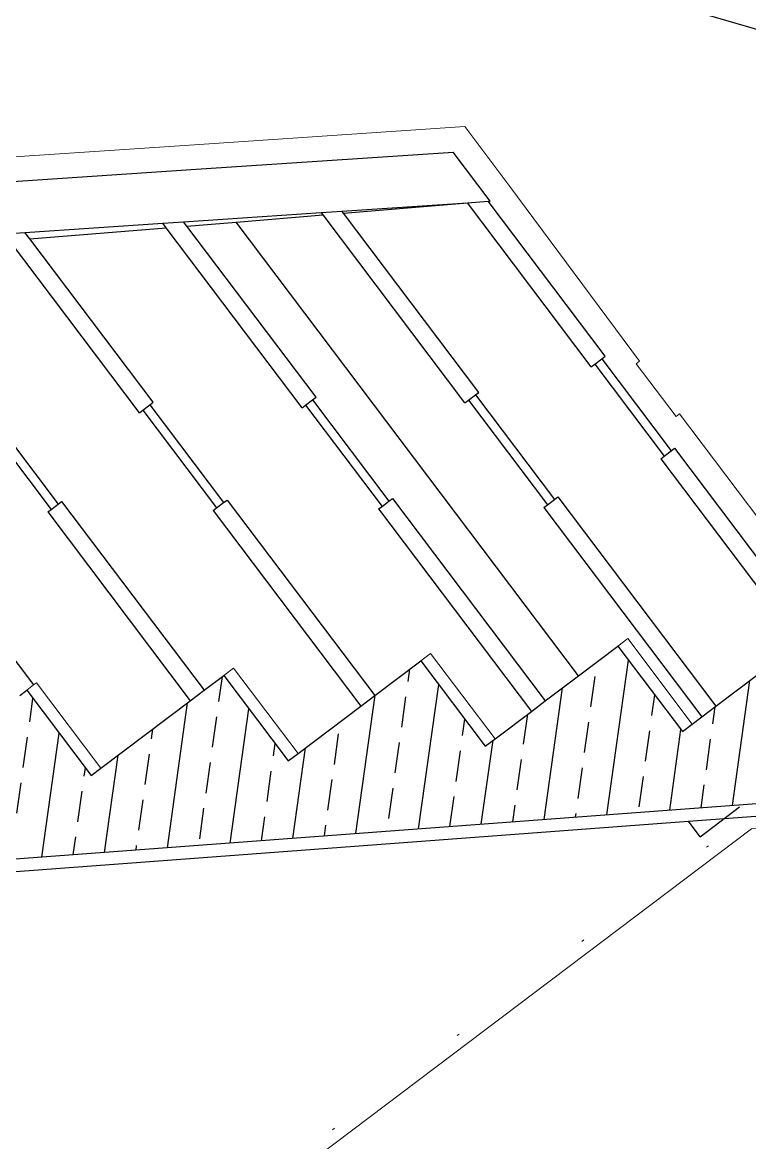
# Model space of a CAD drawing. Header units: millimetres. Extents: x 2232 to 85269, y -3593 to 5869.
# Drawn here: x 3918.21 to 3947.76, y -670.78 to -625.27 of the extents above; entities that cross this region are included whole.
import ezdxf

# ---------------------------------------------------------------- set-up
doc = ezdxf.new("R2010")
doc.units = ezdxf.units.MM
doc.linetypes.add('DOTX2', pattern=[0.5, 0, -0.5])
for name, color, linetype, lineweight in [('iz', 1, 'DOTX2', 20), ('Kiris', 7, 'Continuous', 30), ('sıva iç', 21, 'Continuous', 0), ('ÖLÇÜ İÇ', 7, 'Continuous', 9)]:
    doc.layers.add(name, color=color, linetype=linetype, lineweight=lineweight)
doc.layers.add('Standart', color=7, linetype='Continuous')

# ---------------------------------------------------------------- blocks, each defined once
blk = doc.blocks.new('DFGDFG')
blk.add_polyline3d([(1063620.69, -436678.42, -138060.71), (1064618.24, -436970.1, -138060.71), (1064937.4, -438150.83, -138060.71), (1063811.86, -439339, -138060.71), (1062024.82, -438816.48, -138060.71)])
blk = doc.blocks.new('IDE991Entity4343')
at = {"layer": 'Standart', "linetype": 'Continuous', "lineweight": -3}
h = blk.add_hatch(dxfattribs=at)
h.set_pattern_fill('ANSI33', color=171, scale=40, style=0)
h.set_pattern_definition([(45, (0, 0), (-7.07107, 7.07107), []), (45, (7.071, 0), (-7.07107, 7.07107), [5, -2.5])])
h.paths.add_polyline_path([(936, 171.73), (963, 171.73), (963, 154.34), (990, 154.34), (990, 136.95), (1017, 136.95), (1017, 119.56), (1044, 119.56), (1044, 102.17), (1071, 102.17), (1071, 84.78), (1098, 84.78), (1098, 67.39), (1125, 67.39), (1125, 35), (909, 174.12), (909, 189.12), (936, 189.12)])
blk = doc.blocks.new('IDE991Entity4831')
at = {"layer": 'Standart', "color": 159, "linetype": 'Continuous', "lineweight": -3}
blk.add_lwpolyline([(1090, 52), (1090, 55.16)], dxfattribs=at)
blk = doc.blocks.new('IDE991Entity4832')
at = {"layer": 'Standart', "color": 159, "linetype": 'Continuous', "lineweight": -3}
blk.add_lwpolyline([(1090, 84.78), (1090, 177.18)], dxfattribs=at)
blk = doc.blocks.new('IDE991Entity4850')
at = {"layer": 'Standart', "color": 134, "linetype": 'Continuous', "lineweight": -3}
blk.add_lwpolyline([(1121.9, 104.87), (1121.9, 67.39)], dxfattribs=at)
blk = doc.blocks.new('IDE991Entity4851')
at = {"layer": 'Standart', "color": 134, "linetype": 'Continuous', "lineweight": -3}
blk.add_lwpolyline([(1121.9, 104.87), (1122.61, 104.87)], dxfattribs=at)
blk = doc.blocks.new('IDE991Entity4852')
at = {"layer": 'Standart', "color": 134, "linetype": 'Continuous', "lineweight": -3}
blk.add_lwpolyline([(1122.61, 123.61), (1122.61, 104.87)], dxfattribs=at)
blk = doc.blocks.new('IDE991Entity4853')
at = {"layer": 'Standart', "color": 134, "linetype": 'Continuous', "lineweight": -3}
blk.add_lwpolyline([(1121.9, 123.61), (1121.9, 157.03)], dxfattribs=at)
blk = doc.blocks.new('IDE991Entity4854')
at = {"layer": 'Standart', "color": 134, "linetype": 'Continuous', "lineweight": -3}
blk.add_lwpolyline([(1121.9, 123.61), (1122.61, 123.61)], dxfattribs=at)
blk = doc.blocks.new('IDE991Entity4855')
at = {"layer": 'Standart', "color": 134, "linetype": 'Continuous', "lineweight": -3}
blk.add_lwpolyline([(1124.73, 104.87), (1124.73, 67.39)], dxfattribs=at)
blk = doc.blocks.new('IDE991Entity4856')
at = {"layer": 'Standart', "color": 134, "linetype": 'Continuous', "lineweight": -3}
blk.add_lwpolyline([(1124.03, 123.61), (1124.03, 104.87)], dxfattribs=at)
blk = doc.blocks.new('IDE991Entity4857')
at = {"layer": 'Standart', "color": 134, "linetype": 'Continuous', "lineweight": -3}
blk.add_lwpolyline([(1124.73, 123.61), (1124.73, 155.17)], dxfattribs=at)
blk = doc.blocks.new('IDE991Entity4858')
at = {"layer": 'Standart', "color": 134, "linetype": 'Continuous', "lineweight": -3}
blk.add_lwpolyline([(1101.99, 110), (1101.99, 67.39)], dxfattribs=at)
blk = doc.blocks.new('IDE991Entity4859')
at = {"layer": 'Standart', "color": 134, "linetype": 'Continuous', "lineweight": -3}
blk.add_lwpolyline([(1101.99, 110), (1102.69, 110)], dxfattribs=at)
blk = doc.blocks.new('IDE991Entity4860')
at = {"layer": 'Standart', "color": 134, "linetype": 'Continuous', "lineweight": -3}
blk.add_lwpolyline([(1102.69, 131.3), (1102.69, 110)], dxfattribs=at)
blk = doc.blocks.new('IDE991Entity4861')
at = {"layer": 'Standart', "color": 134, "linetype": 'Continuous', "lineweight": -3}
blk.add_lwpolyline([(1101.99, 131.3), (1101.99, 169.58)], dxfattribs=at)
blk = doc.blocks.new('IDE991Entity4862')
at = {"layer": 'Standart', "color": 134, "linetype": 'Continuous', "lineweight": -3}
blk.add_lwpolyline([(1101.99, 131.3), (1102.69, 131.3)], dxfattribs=at)
blk = doc.blocks.new('IDE991Entity4863')
at = {"layer": 'Standart', "color": 134, "linetype": 'Continuous', "lineweight": -3}
blk.add_lwpolyline([(1104.81, 110), (1104.81, 67.39)], dxfattribs=at)
blk = doc.blocks.new('IDE991Entity4864')
at = {"layer": 'Standart', "color": 134, "linetype": 'Continuous', "lineweight": -3}
blk.add_lwpolyline([(1104.11, 131.3), (1104.11, 110)], dxfattribs=at)
blk = doc.blocks.new('IDE991Entity4865')
at = {"layer": 'Standart', "color": 134, "linetype": 'Continuous', "lineweight": -3}
blk.add_lwpolyline([(1104.81, 131.3), (1104.81, 167.79)], dxfattribs=at)
blk = doc.blocks.new('IDE991Entity4866')
at = {"layer": 'Standart', "color": 134, "linetype": 'Continuous', "lineweight": -3}
blk.add_lwpolyline([(1080.39, 126), (1080.39, 84.78)], dxfattribs=at)
blk = doc.blocks.new('IDE991Entity4867')
at = {"layer": 'Standart', "color": 134, "linetype": 'Continuous', "lineweight": -3}
blk.add_lwpolyline([(1080.39, 126), (1081.09, 126)], dxfattribs=at)
blk = doc.blocks.new('IDE991Entity4868')
at = {"layer": 'Standart', "color": 134, "linetype": 'Continuous', "lineweight": -3}
blk.add_lwpolyline([(1081.09, 146.61), (1081.09, 126)], dxfattribs=at)
blk = doc.blocks.new('IDE991Entity4869')
at = {"layer": 'Standart', "color": 134, "linetype": 'Continuous', "lineweight": -3}
blk.add_lwpolyline([(1080.39, 146.61), (1080.39, 183.27)], dxfattribs=at)
blk = doc.blocks.new('IDE991Entity4870')
at = {"layer": 'Standart', "color": 134, "linetype": 'Continuous', "lineweight": -3}
blk.add_lwpolyline([(1080.39, 146.61), (1081.09, 146.61)], dxfattribs=at)
blk = doc.blocks.new('IDE991Entity4871')
at = {"layer": 'Standart', "color": 134, "linetype": 'Continuous', "lineweight": -3}
blk.add_lwpolyline([(1083.21, 126), (1083.21, 84.78)], dxfattribs=at)
blk = doc.blocks.new('IDE991Entity4872')
at = {"layer": 'Standart', "color": 134, "linetype": 'Continuous', "lineweight": -3}
blk.add_lwpolyline([(1082.51, 146.61), (1082.51, 126)], dxfattribs=at)
blk = doc.blocks.new('IDE991Entity4873')
at = {"layer": 'Standart', "color": 134, "linetype": 'Continuous', "lineweight": -3}
blk.add_lwpolyline([(1083.21, 146.61), (1083.21, 181.48)], dxfattribs=at)
blk = doc.blocks.new('IDE991Entity4874')
at = {"layer": 'Standart', "color": 134, "linetype": 'Continuous', "lineweight": -3}
blk.add_lwpolyline([(1058.79, 142), (1058.79, 102.17)], dxfattribs=at)
blk = doc.blocks.new('IDE991Entity4875')
at = {"layer": 'Standart', "color": 134, "linetype": 'Continuous', "lineweight": -3}
blk.add_lwpolyline([(1058.79, 142), (1059.49, 142)], dxfattribs=at)
blk = doc.blocks.new('IDE991Entity4876')
at = {"layer": 'Standart', "color": 134, "linetype": 'Continuous', "lineweight": -3}
blk.add_lwpolyline([(1059.49, 161.91), (1059.49, 142)], dxfattribs=at)
blk = doc.blocks.new('IDE991Entity4877')
at = {"layer": 'Standart', "color": 134, "linetype": 'Continuous', "lineweight": -3}
blk.add_lwpolyline([(1058.79, 161.91), (1058.79, 196.96)], dxfattribs=at)
blk = doc.blocks.new('IDE991Entity4878')
at = {"layer": 'Standart', "color": 134, "linetype": 'Continuous', "lineweight": -3}
blk.add_lwpolyline([(1058.79, 161.91), (1059.49, 161.91)], dxfattribs=at)
blk = doc.blocks.new('IDE991Entity4879')
at = {"layer": 'Standart', "color": 134, "linetype": 'Continuous', "lineweight": -3}
blk.add_lwpolyline([(1061.61, 142), (1061.61, 102.17)], dxfattribs=at)
blk = doc.blocks.new('IDE991Entity4880')
at = {"layer": 'Standart', "color": 134, "linetype": 'Continuous', "lineweight": -3}
blk.add_lwpolyline([(1060.91, 161.91), (1060.91, 142)], dxfattribs=at)
blk = doc.blocks.new('IDE991Entity4881')
at = {"layer": 'Standart', "color": 134, "linetype": 'Continuous', "lineweight": -3}
blk.add_lwpolyline([(1061.61, 161.91), (1061.61, 195.17)], dxfattribs=at)
blk = doc.blocks.new('IDE991Entity4882')
at = {"layer": 'Standart', "color": 134, "linetype": 'Continuous', "lineweight": -3}
blk.add_lwpolyline([(1037.19, 158), (1037.19, 119.56)], dxfattribs=at)
blk = doc.blocks.new('IDE991Entity4883')
at = {"layer": 'Standart', "color": 134, "linetype": 'Continuous', "lineweight": -3}
blk.add_lwpolyline([(1037.19, 158), (1037.89, 158)], dxfattribs=at)
blk = doc.blocks.new('IDE991Entity4884')
at = {"layer": 'Standart', "color": 134, "linetype": 'Continuous', "lineweight": -3}
blk.add_lwpolyline([(1037.89, 177.21), (1037.89, 158)], dxfattribs=at)
blk = doc.blocks.new('IDE991Entity4887')
at = {"layer": 'Standart', "color": 134, "linetype": 'Continuous', "lineweight": -3}
blk.add_lwpolyline([(1040.01, 158), (1040.01, 119.56)], dxfattribs=at)
blk = doc.blocks.new('IDE991Entity4888')
at = {"layer": 'Standart', "color": 134, "linetype": 'Continuous', "lineweight": -3}
blk.add_lwpolyline([(1039.31, 177.21), (1039.31, 158)], dxfattribs=at)
blk = doc.blocks.new('IDE991Entity4895')
at = {"layer": 'Standart', "color": 134, "linetype": 'Continuous', "lineweight": -3}
blk.add_lwpolyline([(1018.41, 173.99), (1018.41, 136.95)], dxfattribs=at)
blk = doc.blocks.new('IDE991Entity4948')
at = {"layer": 'Standart', "color": 134, "linetype": 'Continuous', "lineweight": -3}
blk.add_lwpolyline([(1061.61, 195.17), (1080.39, 183.27)], dxfattribs=at)
blk = doc.blocks.new('IDE991Entity4949')
at = {"layer": 'Standart', "color": 134, "linetype": 'Continuous', "lineweight": -3}
blk.add_lwpolyline([(1083.21, 181.48), (1090, 177.18)], dxfattribs=at)
blk = doc.blocks.new('IDE991Entity4950')
at = {"layer": 'Standart', "color": 134, "linetype": 'Continuous', "lineweight": -3}
blk.add_lwpolyline([(1104.81, 167.79), (1121.9, 157.03)], dxfattribs=at)
blk = doc.blocks.new('IDE991Entity4951')
at = {"layer": 'Standart', "color": 134, "linetype": 'Continuous', "lineweight": -3}
blk.add_lwpolyline([(1125, 155), (1125, 165)], dxfattribs=at)
blk = doc.blocks.new('IDE991Entity5464')
at = {"layer": 'Standart', "color": 159, "linetype": 'Continuous', "lineweight": -3}
blk.add_lwpolyline([(1017, 136.95), (1017, 119.56)], dxfattribs=at)
blk = doc.blocks.new('IDE991Entity5467')
at = {"layer": 'Standart', "color": 159, "linetype": 'Continuous', "lineweight": -3}
blk.add_lwpolyline([(1044, 119.56), (1044, 102.17)], dxfattribs=at)
blk = doc.blocks.new('IDE991Entity5468')
at = {"layer": 'Standart', "color": 159, "linetype": 'Continuous', "lineweight": -3}
blk.add_lwpolyline([(1017, 119.56), (1019, 119.56)], dxfattribs=at)
blk = doc.blocks.new('IDE991Entity5469')
at = {"layer": 'Standart', "color": 159, "linetype": 'Continuous', "lineweight": -3}
blk.add_lwpolyline([(1019, 119.56), (1037.19, 119.56)], dxfattribs=at)
blk = doc.blocks.new('IDE991Entity5470')
at = {"layer": 'Standart', "color": 159, "linetype": 'Continuous', "lineweight": -3}
blk.add_lwpolyline([(1071, 102.17), (1071, 84.78)], dxfattribs=at)
blk = doc.blocks.new('IDE991Entity5471')
at = {"layer": 'Standart', "color": 159, "linetype": 'Continuous', "lineweight": -3}
blk.add_lwpolyline([(1044, 102.17), (1046, 102.17)], dxfattribs=at)
blk = doc.blocks.new('IDE991Entity5472')
at = {"layer": 'Standart', "color": 159, "linetype": 'Continuous', "lineweight": -3}
blk.add_lwpolyline([(1046, 102.17), (1058.79, 102.17)], dxfattribs=at)
blk = doc.blocks.new('IDE991Entity5473')
at = {"layer": 'Standart', "color": 159, "linetype": 'Continuous', "lineweight": -3}
blk.add_lwpolyline([(1098, 84.78), (1098, 67.39)], dxfattribs=at)
blk = doc.blocks.new('IDE991Entity5474')
at = {"layer": 'Standart', "color": 159, "linetype": 'Continuous', "lineweight": -3}
blk.add_lwpolyline([(1071, 84.78), (1073, 84.78)], dxfattribs=at)
blk = doc.blocks.new('IDE991Entity5475')
at = {"layer": 'Standart', "color": 159, "linetype": 'Continuous', "lineweight": -3}
blk.add_lwpolyline([(1073, 84.78), (1080.39, 84.78)], dxfattribs=at)
blk = doc.blocks.new('IDE991Entity5477')
at = {"layer": 'Standart', "color": 159, "linetype": 'Continuous', "lineweight": -3}
blk.add_lwpolyline([(1098, 67.39), (1100, 67.39)], dxfattribs=at)
blk = doc.blocks.new('IDE991Entity5478')
at = {"layer": 'Standart', "color": 159, "linetype": 'Continuous', "lineweight": -3}
blk.add_lwpolyline([(1100, 67.39), (1101.99, 67.39)], dxfattribs=at)
blk = doc.blocks.new('IDE991Entity5480')
at = {"layer": 'Standart', "color": 159, "linetype": 'Continuous', "lineweight": -3}
blk.add_lwpolyline([(1125, 35), (909, 174.12)], dxfattribs=at)
blk = doc.blocks.new('IDE991Entity5684')
at = {"layer": 'Standart', "color": 163, "linetype": 'Continuous', "lineweight": 5}
blk.add_lwpolyline([(1098, 84.78), (1100, 84.78)], dxfattribs=at)
blk = doc.blocks.new('IDE991Entity5685')
at = {"layer": 'Standart', "color": 163, "linetype": 'Continuous', "lineweight": 5}
blk.add_lwpolyline([(1100, 84.78), (1100, 67.39)], dxfattribs=at)
blk = doc.blocks.new('IDE991Entity5686')
at = {"layer": 'Standart', "color": 163, "linetype": 'Continuous', "lineweight": 5}
blk.add_lwpolyline([(1071, 102.17), (1073, 102.17)], dxfattribs=at)
blk = doc.blocks.new('IDE991Entity5687')
at = {"layer": 'Standart', "color": 163, "linetype": 'Continuous', "lineweight": 5}
blk.add_lwpolyline([(1073, 102.17), (1073, 84.78)], dxfattribs=at)
blk = doc.blocks.new('IDE991Entity5688')
at = {"layer": 'Standart', "color": 163, "linetype": 'Continuous', "lineweight": 5}
blk.add_lwpolyline([(1044, 119.56), (1046, 119.56)], dxfattribs=at)
blk = doc.blocks.new('IDE991Entity5689')
at = {"layer": 'Standart', "color": 163, "linetype": 'Continuous', "lineweight": 5}
blk.add_lwpolyline([(1046, 119.56), (1046, 102.17)], dxfattribs=at)
blk = doc.blocks.new('IDE991Entity5690')
at = {"layer": 'Standart', "color": 163, "linetype": 'Continuous', "lineweight": 5}
blk.add_lwpolyline([(1017, 136.95), (1018.41, 136.95)], dxfattribs=at)
blk = doc.blocks.new('IDE991Entity5691')
at = {"layer": 'Standart', "color": 163, "linetype": 'Continuous', "lineweight": 5}
blk.add_lwpolyline([(1019, 136.95), (1019, 119.56)], dxfattribs=at)
blk = doc.blocks.new('IDE991Entity5885')
at = {"layer": 'Standart', "color": 11, "linetype": 'Continuous', "lineweight": -3}
blk.add_lwpolyline([(909, 171.74), (1015, 103.47)], dxfattribs=at)
blk = doc.blocks.new('IDE991Entity6235')
at = {"layer": 'Standart', "color": 134, "linetype": 'Continuous', "lineweight": -3}
blk.add_lwpolyline([(1122.61, 104.87), (1124.03, 104.87)], dxfattribs=at)
blk = doc.blocks.new('IDE991Entity6236')
at = {"layer": 'Standart', "color": 134, "linetype": 'Continuous', "lineweight": -3}
blk.add_lwpolyline([(1124.03, 104.87), (1124.73, 104.87)], dxfattribs=at)
blk = doc.blocks.new('IDE991Entity6237')
at = {"layer": 'Standart', "color": 134, "linetype": 'Continuous', "lineweight": -3}
blk.add_lwpolyline([(1122.61, 123.61), (1124.03, 123.61)], dxfattribs=at)
blk = doc.blocks.new('IDE991Entity6238')
at = {"layer": 'Standart', "color": 134, "linetype": 'Continuous', "lineweight": -3}
blk.add_lwpolyline([(1124.03, 123.61), (1124.73, 123.61)], dxfattribs=at)
blk = doc.blocks.new('IDE991Entity6239')
at = {"layer": 'Standart', "color": 134, "linetype": 'Continuous', "lineweight": -3}
blk.add_lwpolyline([(1102.69, 110), (1104.11, 110)], dxfattribs=at)
blk = doc.blocks.new('IDE991Entity6240')
at = {"layer": 'Standart', "color": 134, "linetype": 'Continuous', "lineweight": -3}
blk.add_lwpolyline([(1104.11, 110), (1104.81, 110)], dxfattribs=at)
blk = doc.blocks.new('IDE991Entity6241')
at = {"layer": 'Standart', "color": 134, "linetype": 'Continuous', "lineweight": -3}
blk.add_lwpolyline([(1101.99, 169.58), (1101.99, 170.07)], dxfattribs=at)
blk = doc.blocks.new('IDE991Entity6242')
at = {"layer": 'Standart', "color": 134, "linetype": 'Continuous', "lineweight": -3}
blk.add_lwpolyline([(1102.69, 131.3), (1104.11, 131.3)], dxfattribs=at)
blk = doc.blocks.new('IDE991Entity6243')
at = {"layer": 'Standart', "color": 134, "linetype": 'Continuous', "lineweight": -3}
blk.add_lwpolyline([(1104.11, 131.3), (1104.81, 131.3)], dxfattribs=at)
blk = doc.blocks.new('IDE991Entity6244')
at = {"layer": 'Standart', "color": 134, "linetype": 'Continuous', "lineweight": -3}
blk.add_lwpolyline([(1104.81, 167.79), (1104.81, 168.22)], dxfattribs=at)
blk = doc.blocks.new('IDE991Entity6245')
at = {"layer": 'Standart', "color": 134, "linetype": 'Continuous', "lineweight": -3}
blk.add_lwpolyline([(1081.09, 126), (1082.51, 126)], dxfattribs=at)
blk = doc.blocks.new('IDE991Entity6246')
at = {"layer": 'Standart', "color": 134, "linetype": 'Continuous', "lineweight": -3}
blk.add_lwpolyline([(1082.51, 126), (1083.21, 126)], dxfattribs=at)
blk = doc.blocks.new('IDE991Entity6247')
at = {"layer": 'Standart', "color": 134, "linetype": 'Continuous', "lineweight": -3}
blk.add_lwpolyline([(1080.39, 183.27), (1080.39, 184.21)], dxfattribs=at)
blk = doc.blocks.new('IDE991Entity6248')
at = {"layer": 'Standart', "color": 134, "linetype": 'Continuous', "lineweight": -3}
blk.add_lwpolyline([(1081.09, 146.61), (1082.51, 146.61)], dxfattribs=at)
blk = doc.blocks.new('IDE991Entity6249')
at = {"layer": 'Standart', "color": 134, "linetype": 'Continuous', "lineweight": -3}
blk.add_lwpolyline([(1082.51, 146.61), (1083.21, 146.61)], dxfattribs=at)
blk = doc.blocks.new('IDE991Entity6250')
at = {"layer": 'Standart', "color": 134, "linetype": 'Continuous', "lineweight": -3}
blk.add_lwpolyline([(1083.21, 181.48), (1083.21, 182.36)], dxfattribs=at)
blk = doc.blocks.new('IDE991Entity6251')
at = {"layer": 'Standart', "color": 134, "linetype": 'Continuous', "lineweight": -3}
blk.add_lwpolyline([(1059.49, 142), (1060.91, 142)], dxfattribs=at)
blk = doc.blocks.new('IDE991Entity6252')
at = {"layer": 'Standart', "color": 134, "linetype": 'Continuous', "lineweight": -3}
blk.add_lwpolyline([(1060.91, 142), (1061.61, 142)], dxfattribs=at)
blk = doc.blocks.new('IDE991Entity6254')
at = {"layer": 'Standart', "color": 134, "linetype": 'Continuous', "lineweight": -3}
blk.add_lwpolyline([(1059.49, 161.91), (1060.91, 161.91)], dxfattribs=at)
blk = doc.blocks.new('IDE991Entity6255')
at = {"layer": 'Standart', "color": 134, "linetype": 'Continuous', "lineweight": -3}
blk.add_lwpolyline([(1060.91, 161.91), (1061.61, 161.91)], dxfattribs=at)
blk = doc.blocks.new('IDE991Entity6256')
at = {"layer": 'Standart', "color": 134, "linetype": 'Continuous', "lineweight": -3}
blk.add_lwpolyline([(1061.61, 195.17), (1061.61, 196.5)], dxfattribs=at)
blk = doc.blocks.new('IDE991Entity6257')
at = {"layer": 'Standart', "color": 134, "linetype": 'Continuous', "lineweight": -3}
blk.add_lwpolyline([(1037.89, 158), (1039.31, 158)], dxfattribs=at)
blk = doc.blocks.new('IDE991Entity6258')
at = {"layer": 'Standart', "color": 134, "linetype": 'Continuous', "lineweight": -3}
blk.add_lwpolyline([(1039.31, 158), (1040.01, 158)], dxfattribs=at)
blk = doc.blocks.new('IDE991Entity6312')
at = {"layer": 'Standart', "color": 134, "linetype": 'Continuous', "lineweight": -3}
blk.add_lwpolyline([(1058.79, 198.36), (1061.61, 196.5)], dxfattribs=at)
blk = doc.blocks.new('IDE991Entity6313')
at = {"layer": 'Standart', "color": 134, "linetype": 'Continuous', "lineweight": -3}
blk.add_lwpolyline([(1061.61, 196.5), (1080.39, 184.21)], dxfattribs=at)
blk = doc.blocks.new('IDE991Entity6314')
at = {"layer": 'Standart', "color": 134, "linetype": 'Continuous', "lineweight": -3}
blk.add_lwpolyline([(1080.39, 184.21), (1083.21, 182.36)], dxfattribs=at)
blk = doc.blocks.new('IDE991Entity6315')
at = {"layer": 'Standart', "color": 134, "linetype": 'Continuous', "lineweight": -3}
blk.add_lwpolyline([(1083.21, 182.36), (1101.99, 170.07)], dxfattribs=at)
blk = doc.blocks.new('IDE991Entity6316')
at = {"layer": 'Standart', "color": 134, "linetype": 'Continuous', "lineweight": -3}
blk.add_lwpolyline([(1101.99, 170.07), (1104.81, 168.22)], dxfattribs=at)
blk = doc.blocks.new('IDE991Entity6317')
at = {"layer": 'Standart', "color": 134, "linetype": 'Continuous', "lineweight": -3}
blk.add_lwpolyline([(1104.81, 168.22), (1121.9, 157.03)], dxfattribs=at)
blk = doc.blocks.new('IDE991Entity6318')
at = {"layer": 'Standart', "color": 134, "linetype": 'Continuous', "lineweight": -3}
blk.add_lwpolyline([(1121.9, 157.03), (1124.73, 155.17)], dxfattribs=at)
blk = doc.blocks.new('IDE991Entity6319')
at = {"layer": 'Standart', "color": 134, "linetype": 'Continuous', "lineweight": -3}
blk.add_lwpolyline([(1124.73, 155.17), (1125, 155)], dxfattribs=at)
blk = doc.blocks.new('IDE991Entity6320')
at = {"layer": 'Standart', "color": 134, "linetype": 'Continuous', "lineweight": -3}
blk.add_lwpolyline([(1015, 237.03), (1090, 187.92)], dxfattribs=at)
blk = doc.blocks.new('IDE991Entity6321')
at = {"layer": 'Standart', "color": 134, "linetype": 'Continuous', "lineweight": -3}
blk.add_lwpolyline([(1090, 187.92), (1125, 165)], dxfattribs=at)
blk = doc.blocks.new('IDE991Entity6323')
at = {"layer": 'Standart', "color": 134, "linetype": 'Continuous', "lineweight": -3}
blk.add_lwpolyline([(1090, 177.18), (1101.99, 169.58)], dxfattribs=at)
blk = doc.blocks.new('IDE991Entity6357')
at = {"layer": 'Standart', "color": 159, "linetype": 'Continuous', "lineweight": -3}
blk.add_lwpolyline([(1090, 52), (1098.02, 52)], dxfattribs=at)
blk = doc.blocks.new('IDE991Entity6631')
at = {"layer": 'Standart', "color": 159, "linetype": 'Continuous', "lineweight": -3}
blk.add_lwpolyline([(1015.59, 136.95), (1017, 136.95)], dxfattribs=at)
blk = doc.blocks.new('IDE991Entity6632')
at = {"layer": 'Standart', "color": 159, "linetype": 'Continuous', "lineweight": -3}
blk.add_lwpolyline([(1037.19, 119.56), (1040.01, 119.56)], dxfattribs=at)
blk = doc.blocks.new('IDE991Entity6633')
at = {"layer": 'Standart', "color": 159, "linetype": 'Continuous', "lineweight": -3}
blk.add_lwpolyline([(1040.01, 119.56), (1044, 119.56)], dxfattribs=at)
blk = doc.blocks.new('IDE991Entity6634')
at = {"layer": 'Standart', "color": 159, "linetype": 'Continuous', "lineweight": -3}
blk.add_lwpolyline([(1058.79, 102.17), (1061.61, 102.17)], dxfattribs=at)
blk = doc.blocks.new('IDE991Entity6635')
at = {"layer": 'Standart', "color": 159, "linetype": 'Continuous', "lineweight": -3}
blk.add_lwpolyline([(1061.61, 102.17), (1071, 102.17)], dxfattribs=at)
blk = doc.blocks.new('IDE991Entity6636')
at = {"layer": 'Standart', "color": 159, "linetype": 'Continuous', "lineweight": -3}
blk.add_lwpolyline([(1080.39, 84.78), (1083.21, 84.78)], dxfattribs=at)
blk = doc.blocks.new('IDE991Entity6637')
at = {"layer": 'Standart', "color": 159, "linetype": 'Continuous', "lineweight": -3}
blk.add_lwpolyline([(1083.21, 84.78), (1090, 84.78)], dxfattribs=at)
blk = doc.blocks.new('IDE991Entity6638')
at = {"layer": 'Standart', "color": 159, "linetype": 'Continuous', "lineweight": -3}
blk.add_lwpolyline([(1090, 84.78), (1098, 84.78)], dxfattribs=at)
blk = doc.blocks.new('IDE991Entity6639')
at = {"layer": 'Standart', "color": 159, "linetype": 'Continuous', "lineweight": -3}
blk.add_lwpolyline([(1101.99, 67.39), (1104.81, 67.39)], dxfattribs=at)
blk = doc.blocks.new('IDE991Entity6640')
at = {"layer": 'Standart', "color": 159, "linetype": 'Continuous', "lineweight": -3}
blk.add_lwpolyline([(1104.81, 67.39), (1121.9, 67.39)], dxfattribs=at)
blk = doc.blocks.new('IDE991Entity6730')
at = {"layer": 'Standart', "color": 163, "linetype": 'Continuous', "lineweight": 5}
blk.add_lwpolyline([(1018.41, 136.95), (1019, 136.95)], dxfattribs=at)
blk = doc.blocks.new('IDE991Entity6756')
at = {"layer": 'Standart', "color": 11, "linetype": 'Continuous', "lineweight": -3}
blk.add_lwpolyline([(1015, 103.47), (1090, 55.16)], dxfattribs=at)
blk = doc.blocks.new('IDE991Entity6757')
at = {"layer": 'Standart', "color": 11, "linetype": 'Continuous', "lineweight": -3}
blk.add_lwpolyline([(1090, 55.16), (1125, 32.62)], dxfattribs=at)
blk = doc.blocks.new('TRRTYT')
at = {"layer": 'Standart'}
for name in ['IDE991Entity6320', 'IDE991Entity6312', 'IDE991Entity4877', 'IDE991Entity6256', 'IDE991Entity6313', 'IDE991Entity4881', 'IDE991Entity4948', 'IDE991Entity4343', 'IDE991Entity6321', 'IDE991Entity6247', 'IDE991Entity6314', 'IDE991Entity4869', 'IDE991Entity6250', 'IDE991Entity6315', 'IDE991Entity4873', 'IDE991Entity4949', 'IDE991Entity4884', 'IDE991Entity4888', 'IDE991Entity4832', 'IDE991Entity6323', 'IDE991Entity5480', 'IDE991Entity4895', 'IDE991Entity5885', 'IDE991Entity6241', 'IDE991Entity6316', 'IDE991Entity4861', 'IDE991Entity6244', 'IDE991Entity6317', 'IDE991Entity4865', 'IDE991Entity4950', 'IDE991Entity4951', 'IDE991Entity4878', 'IDE991Entity4876', 'IDE991Entity6254', 'IDE991Entity4880', 'IDE991Entity6255', 'IDE991Entity4882', 'IDE991Entity4883', 'IDE991Entity6257', 'IDE991Entity6258', 'IDE991Entity4887', 'IDE991Entity4853', 'IDE991Entity6318', 'IDE991Entity4857', 'IDE991Entity6319', 'IDE991Entity4870', 'IDE991Entity4868', 'IDE991Entity6248', 'IDE991Entity4872', 'IDE991Entity6249', 'IDE991Entity4874', 'IDE991Entity4875', 'IDE991Entity6251', 'IDE991Entity6252', 'IDE991Entity4879', 'IDE991Entity6631', 'IDE991Entity5464', 'IDE991Entity5690', 'IDE991Entity6730', 'IDE991Entity5691', 'IDE991Entity4862', 'IDE991Entity4860', 'IDE991Entity6242', 'IDE991Entity4864', 'IDE991Entity6243', 'IDE991Entity4866', 'IDE991Entity4867', 'IDE991Entity6245', 'IDE991Entity6246', 'IDE991Entity4871', 'IDE991Entity4854', 'IDE991Entity4852', 'IDE991Entity6237', 'IDE991Entity4856', 'IDE991Entity6238', 'IDE991Entity5468', 'IDE991Entity5469', 'IDE991Entity6632', 'IDE991Entity6633', 'IDE991Entity5467', 'IDE991Entity5688', 'IDE991Entity5689', 'IDE991Entity4858', 'IDE991Entity4859', 'IDE991Entity6239', 'IDE991Entity6240', 'IDE991Entity4863', 'IDE991Entity4850', 'IDE991Entity4851', 'IDE991Entity6235', 'IDE991Entity6236', 'IDE991Entity4855', 'IDE991Entity6756', 'IDE991Entity5471', 'IDE991Entity5472', 'IDE991Entity6634', 'IDE991Entity6635', 'IDE991Entity5470', 'IDE991Entity5686', 'IDE991Entity5687', 'IDE991Entity5474', 'IDE991Entity5475', 'IDE991Entity6636', 'IDE991Entity6637', 'IDE991Entity6638', 'IDE991Entity5473', 'IDE991Entity5684', 'IDE991Entity5685', 'IDE991Entity5477', 'IDE991Entity5478', 'IDE991Entity6639', 'IDE991Entity6640', 'IDE991Entity4831', 'IDE991Entity6757', 'IDE991Entity6357']:
    blk.add_blockref(name, (1034515.63, -397430.95), dxfattribs=at)
blk = doc.blocks.new('GHGFHGF')
at = {"layer": 'iz', "ltscale": 50}
blk.add_lwpolyline([(1294164.78, -410389.54), (1294504.78, -410389.54)], dxfattribs=at)
at = {"layer": 'sıva iç'}
blk.add_lwpolyline([(1294690.78, -410043.54), (1294690.78, -410043.54), (1294690.78, -410010.54), (1294508.78, -410010.54), (1294508.78, -410014.06), (1294475.53, -409993.54), (1294173.78, -409993.54), (1294173.78, -410107.83), (1294293.85, -410131.65), (1294396.97, -410199.17), (1294471.97, -410248.28), (1294508.78, -410272.38), (1294508.78, -410284.56), (1294508.48, -410319.94), (1294507.8, -410319.94), (1294507.8, -410330.68), (1294508.51, -410330.68), (1294508.51, -410368.15), (1294510.78, -410368.15), (1294510.78, -410385.54), (1294619.78, -410385.54), (1294690.78, -410385.54)], close=True, dxfattribs=at)
blk.add_lwpolyline([(1294692.78, -410687.54), (1294692.78, -410439.54), (1294692.78, -410408.54), (1294506.78, -410408.54), (1294506.78, -410410.59), (1294477.21, -410391.54), (1294168.78, -410391.54)], dxfattribs=at)
blk.add_blockref('TRRTYT', (258864.14, -13008.59), dxfattribs=at)
blk = doc.blocks.new('RRRR')
at = {"layer": 'Kiris', "color": 18, "true_color": 0x000000}
blk.add_blockref('DFGDFG', (59854.18, 0), dxfattribs=at)
at = {"layer": 'sıva iç', "rotation": 37.05267661197627}
blk.add_blockref('GHGFHGF', (-156760.25, -889310.84), dxfattribs=at)

msp = doc.modelspace()

# ---------------------------------------------------------------- block references
at = {"layer": 'ÖLÇÜ İÇ', "xscale": 0.25, "yscale": 0.25, "zscale": 0.25}
msp.add_blockref('RRRR', (-276957.058, 108554.699), dxfattribs=at)

doc.saveas('drawing.dxf')
